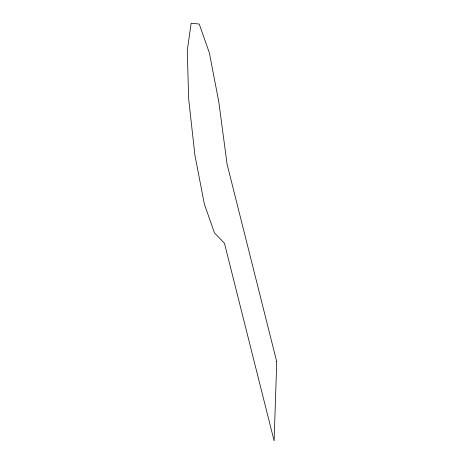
<?xml version="1.0" encoding="UTF-8"?>
<svg xmlns="http://www.w3.org/2000/svg" width="464" height="464" viewBox="0 0 464 464"><rect width="100%" height="100%" fill="white"/><g stroke="black" fill="none" stroke-linecap="round" stroke-linejoin="round"><path stroke-width="0.7" d="M276.73 361.723L274.108 440.8L224.454 243.258L214.478 232.934L204.351 204.096L194.892 154.999L188.639 98.803L187.27 50.559L191.145 23.2L199.236 24.053L209.368 52.89L218.822 101.987L227.076 164.181L276.73 361.723"/></g></svg>
